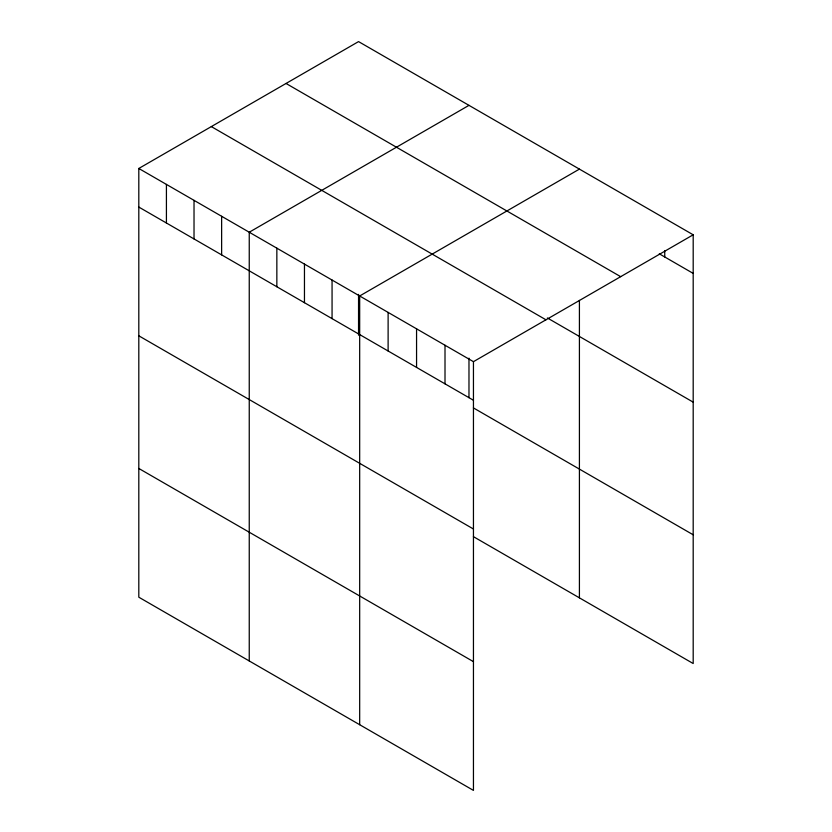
<?xml version="1.0" encoding="UTF-8"?>
<svg xmlns="http://www.w3.org/2000/svg" width="832" height="832" viewBox="0 0 832 832"><rect width="100%" height="100%" fill="white"/><g stroke="black" fill="none" stroke-linecap="round" stroke-linejoin="round"><path stroke-width="1.25" d="M138.809 168.47L473.45 361.67L473.45 790.4L138.809 597.199L138.809 168.47L358.55 41.6L693.191 234.801L693.191 663.53L473.398 536.64M468.978 105.352L249.246 232.222L249.246 660.951M579.415 169.114L359.674 295.974L359.674 724.714M473.45 361.67L693.191 234.801M659.277 253.812L693.191 273.395M286.042 83.47L620.672 276.671M547.383 317.97L693.191 402.147M211.328 126.599L545.958 319.8M138.809 207.064L473.45 400.265M473.398 407.898L693.191 534.789M138.809 335.806L473.45 529.006M138.809 468.458L473.45 661.658M664.747 250.546L664.747 256.974M579.415 300.404L579.415 597.844M468.978 358.155L468.978 397.696M445.006 345.249L445.006 383.843M416.562 328.827L416.562 367.422M388.118 312.406L388.118 351M358.55 294.393L358.55 335.213M332.062 280.041L332.062 318.635M304.46 264.098L304.46 302.702M276.848 248.165L276.848 286.759M221.634 216.278L221.634 254.883M194.022 200.346L194.022 238.94M166.421 184.402L166.421 223.007"/></g></svg>
